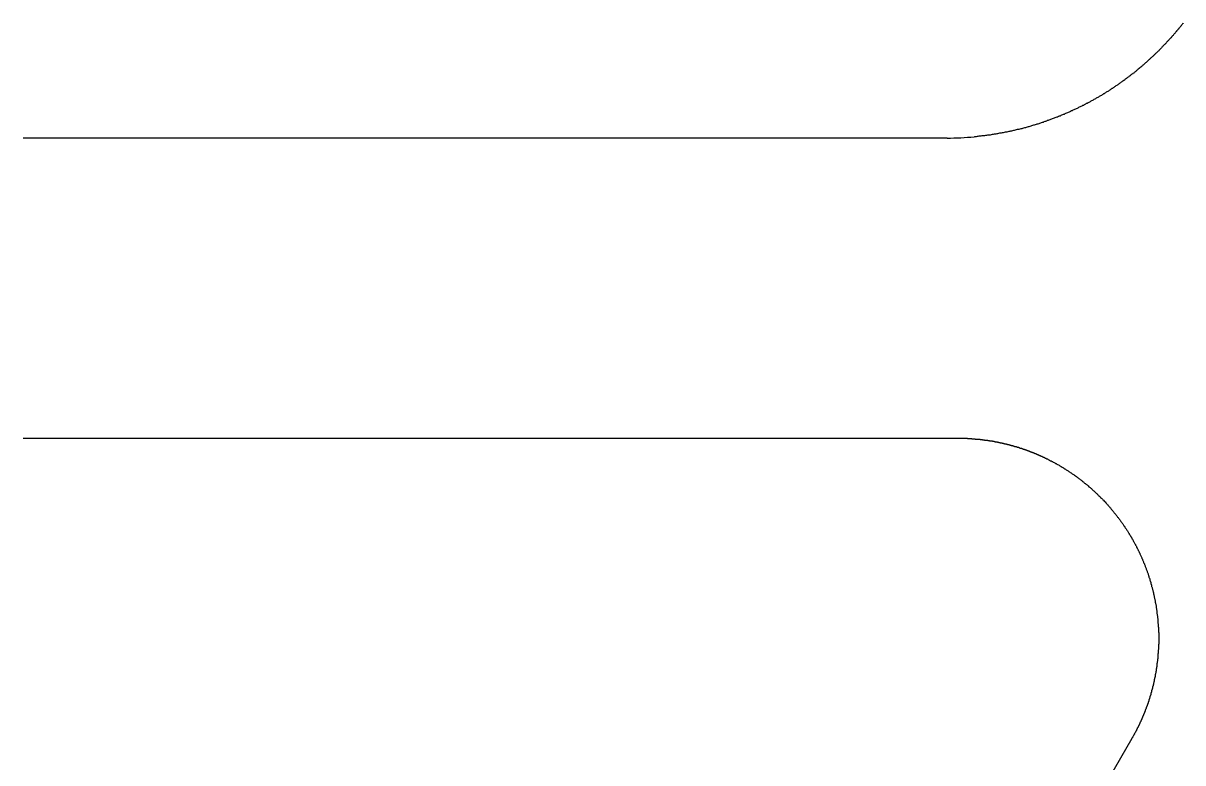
# Model space of a CAD drawing. Extents: x 442 to 745, y 5 to 355.
# Drawn here: x 694.831 to 699.605, y 262.074 to 265.117 of the extents above; entities that cross this region are included whole.
import ezdxf

# ---------------------------------------------------------------- set-up
doc = ezdxf.new("R2010")
doc.units = 0
doc.layers.add('VISIBLE__ANSI_', color=7, linetype='CONTINUOUS')

msp = doc.modelspace()

# ---------------------------------------------------------------- linework, layer by layer
at = {"layer": 'VISIBLE__ANSI_'}
for p, q in [((698.6348, 264.6446), (694.8311, 264.6446)), ((694.8311, 263.4093), (698.6823, 263.4093)), ((699.3955, 262.174), (698.0643, 259.8683))]:
    msp.add_line(p, q, dxfattribs=at)
for points in [[(699.607, 265.117, 0), (699.605, 265.115, 0), (699.604, 265.114, 0), (699.602, 265.112, 0), (699.601, 265.11, 0), (699.599, 265.108, 0), (699.598, 265.106, 0), (699.596, 265.104, 0), (699.595, 265.102, 0), (699.593, 265.1, 0), (699.591, 265.098, 0), (699.59, 265.096, 0), (699.588, 265.095, 0), (699.587, 265.093, 0), (699.585, 265.091, 0), (699.583, 265.089, 0), (699.582, 265.087, 0), (699.58, 265.085, 0), (699.579, 265.083, 0), (699.577, 265.081, 0), (699.575, 265.079, 0), (699.574, 265.077, 0), (699.572, 265.075, 0), (699.57, 265.073, 0), (699.569, 265.071, 0), (699.567, 265.069, 0), (699.565, 265.067, 0), (699.563, 265.065, 0), (699.562, 265.063, 0), (699.56, 265.061, 0), (699.558, 265.059, 0), (699.557, 265.057, 0), (699.555, 265.056, 0), (699.553, 265.054, 0), (699.551, 265.052, 0), (699.549, 265.05, 0), (699.548, 265.048, 0), (699.546, 265.046, 0), (699.544, 265.044, 0), (699.542, 265.042, 0), (699.54, 265.04, 0), (699.538, 265.038, 0), (699.537, 265.036, 0), (699.535, 265.034, 0), (699.533, 265.032, 0), (699.531, 265.03, 0), (699.529, 265.028, 0), (699.527, 265.026, 0), (699.525, 265.024, 0), (699.523, 265.022, 0), (699.521, 265.02, 0), (699.519, 265.018, 0), (699.518, 265.016, 0), (699.516, 265.014, 0), (699.514, 265.012, 0), (699.512, 265.01, 0), (699.51, 265.008, 0), (699.508, 265.006, 0), (699.506, 265.004, 0), (699.504, 265.002, 0), (699.502, 265, 0), (699.5, 264.998, 0), (699.498, 264.996, 0), (699.495, 264.994, 0), (699.493, 264.992, 0), (699.491, 264.99, 0), (699.489, 264.988, 0), (699.487, 264.986, 0), (699.485, 264.984, 0), (699.483, 264.982, 0), (699.481, 264.98, 0), (699.479, 264.978, 0), (699.477, 264.976, 0), (699.474, 264.974, 0), (699.472, 264.972, 0), (699.47, 264.97, 0), (699.468, 264.968, 0), (699.466, 264.966, 0), (699.463, 264.964, 0), (699.461, 264.962, 0), (699.459, 264.96, 0), (699.457, 264.958, 0), (699.455, 264.956, 0), (699.452, 264.954, 0), (699.45, 264.952, 0), (699.448, 264.95, 0), (699.446, 264.948, 0), (699.443, 264.946, 0), (699.441, 264.944, 0), (699.439, 264.942, 0), (699.436, 264.94, 0), (699.434, 264.938, 0), (699.432, 264.936, 0), (699.429, 264.934, 0), (699.427, 264.932, 0), (699.425, 264.93, 0), (699.422, 264.928, 0), (699.42, 264.926, 0), (699.417, 264.924, 0), (699.415, 264.922, 0), (699.413, 264.92, 0), (699.41, 264.918, 0), (699.408, 264.916, 0), (699.405, 264.914, 0), (699.403, 264.912, 0), (699.4, 264.91, 0), (699.398, 264.908, 0), (699.395, 264.907, 0), (699.393, 264.905, 0), (699.39, 264.903, 0), (699.388, 264.901, 0), (699.385, 264.899, 0), (699.383, 264.897, 0), (699.38, 264.895, 0), (699.378, 264.893, 0), (699.375, 264.891, 0), (699.373, 264.889, 0), (699.37, 264.887, 0), (699.367, 264.885, 0), (699.365, 264.883, 0), (699.362, 264.881, 0), (699.359, 264.879, 0), (699.357, 264.878, 0), (699.354, 264.876, 0), (699.352, 264.874, 0), (699.349, 264.872, 0), (699.346, 264.87, 0), (699.343, 264.868, 0), (699.341, 264.866, 0), (699.338, 264.864, 0), (699.335, 264.862, 0), (699.333, 264.861, 0), (699.33, 264.859, 0), (699.327, 264.857, 0), (699.324, 264.855, 0), (699.322, 264.853, 0), (699.319, 264.851, 0), (699.316, 264.849, 0), (699.313, 264.848, 0), (699.31, 264.846, 0), (699.307, 264.844, 0), (699.305, 264.842, 0), (699.302, 264.84, 0), (699.299, 264.838, 0), (699.296, 264.836, 0), (699.293, 264.835, 0), (699.29, 264.833, 0), (699.287, 264.831, 0), (699.284, 264.829, 0), (699.282, 264.827, 0), (699.279, 264.826, 0), (699.276, 264.824, 0), (699.273, 264.822, 0), (699.27, 264.82, 0), (699.267, 264.818, 0), (699.264, 264.817, 0), (699.261, 264.815, 0), (699.258, 264.813, 0), (699.255, 264.811, 0), (699.252, 264.81, 0), (699.249, 264.808, 0), (699.246, 264.806, 0), (699.243, 264.804, 0), (699.239, 264.803, 0), (699.236, 264.801, 0), (699.233, 264.799, 0), (699.23, 264.798, 0), (699.227, 264.796, 0), (699.224, 264.794, 0), (699.221, 264.792, 0), (699.218, 264.791, 0), (699.215, 264.789, 0), (699.211, 264.787, 0), (699.208, 264.786, 0), (699.205, 264.784, 0), (699.202, 264.782, 0), (699.199, 264.781, 0), (699.196, 264.779, 0), (699.192, 264.778, 0), (699.189, 264.776, 0), (699.186, 264.774, 0), (699.183, 264.773, 0), (699.179, 264.771, 0), (699.176, 264.77, 0), (699.173, 264.768, 0), (699.17, 264.766, 0), (699.166, 264.765, 0), (699.163, 264.763, 0), (699.16, 264.762, 0), (699.157, 264.76, 0), (699.153, 264.759, 0), (699.15, 264.757, 0), (699.147, 264.756, 0), (699.143, 264.754, 0), (699.14, 264.753, 0), (699.137, 264.751, 0), (699.133, 264.75, 0), (699.13, 264.748, 0), (699.127, 264.747, 0), (699.123, 264.745, 0), (699.12, 264.744, 0), (699.117, 264.742, 0), (699.113, 264.741, 0), (699.11, 264.74, 0), (699.106, 264.738, 0), (699.103, 264.737, 0), (699.1, 264.735, 0), (699.096, 264.734, 0), (699.093, 264.733, 0), (699.089, 264.731, 0), (699.086, 264.73, 0), (699.082, 264.729, 0), (699.079, 264.727, 0), (699.075, 264.726, 0), (699.072, 264.725, 0), (699.068, 264.723, 0), (699.065, 264.722, 0), (699.061, 264.721, 0), (699.058, 264.719, 0), (699.054, 264.718, 0), (699.051, 264.717, 0), (699.047, 264.716, 0), (699.044, 264.714, 0), (699.04, 264.713, 0), (699.037, 264.712, 0), (699.033, 264.711, 0), (699.03, 264.709, 0), (699.026, 264.708, 0), (699.022, 264.707, 0), (699.019, 264.706, 0), (699.015, 264.705, 0), (699.012, 264.703, 0), (699.008, 264.702, 0), (699.004, 264.701, 0), (699.001, 264.7, 0), (698.997, 264.699, 0), (698.993, 264.698, 0), (698.99, 264.697, 0), (698.986, 264.696, 0), (698.982, 264.695, 0), (698.979, 264.693, 0), (698.975, 264.692, 0), (698.971, 264.691, 0), (698.968, 264.69, 0), (698.964, 264.689, 0), (698.96, 264.688, 0), (698.957, 264.687, 0), (698.953, 264.686, 0), (698.949, 264.685, 0), (698.945, 264.684, 0), (698.942, 264.683, 0), (698.938, 264.682, 0), (698.934, 264.681, 0), (698.93, 264.68, 0), (698.927, 264.68, 0), (698.923, 264.679, 0), (698.919, 264.678, 0), (698.915, 264.677, 0), (698.911, 264.676, 0), (698.908, 264.675, 0), (698.904, 264.674, 0), (698.9, 264.673, 0), (698.896, 264.673, 0), (698.893, 264.672, 0), (698.889, 264.671, 0), (698.885, 264.67, 0), (698.881, 264.669, 0), (698.877, 264.669, 0), (698.874, 264.668, 0), (698.87, 264.667, 0), (698.866, 264.666, 0), (698.862, 264.666, 0), (698.858, 264.665, 0), (698.854, 264.664, 0), (698.851, 264.664, 0), (698.847, 264.663, 0), (698.843, 264.662, 0), (698.839, 264.662, 0), (698.835, 264.661, 0), (698.831, 264.66, 0), (698.828, 264.66, 0), (698.824, 264.659, 0), (698.82, 264.659, 0), (698.816, 264.658, 0), (698.812, 264.657, 0), (698.808, 264.657, 0), (698.805, 264.656, 0), (698.801, 264.656, 0), (698.797, 264.655, 0), (698.793, 264.655, 0), (698.789, 264.654, 0), (698.785, 264.654, 0), (698.781, 264.653, 0), (698.778, 264.653, 0), (698.774, 264.652, 0), (698.77, 264.652, 0), (698.766, 264.652, 0), (698.762, 264.651, 0), (698.758, 264.651, 0), (698.754, 264.65, 0), (698.751, 264.65, 0), (698.747, 264.65, 0)], [(698.682, 263.409, 0), (698.683, 263.409, 0), (698.684, 263.409, 0), (698.685, 263.409, 0), (698.686, 263.409, 0), (698.687, 263.409, 0), (698.688, 263.409, 0), (698.689, 263.409, 0), (698.69, 263.409, 0), (698.69, 263.409, 0), (698.691, 263.409, 0), (698.692, 263.409, 0), (698.693, 263.409, 0), (698.694, 263.409, 0), (698.695, 263.409, 0), (698.696, 263.409, 0), (698.697, 263.409, 0), (698.698, 263.409, 0), (698.699, 263.409, 0), (698.699, 263.409, 0), (698.7, 263.409, 0), (698.701, 263.409, 0), (698.702, 263.409, 0), (698.703, 263.409, 0), (698.704, 263.409, 0), (698.705, 263.409, 0), (698.706, 263.409, 0), (698.707, 263.409, 0), (698.708, 263.409, 0), (698.708, 263.409, 0), (698.709, 263.409, 0), (698.71, 263.409, 0), (698.711, 263.409, 0), (698.712, 263.409, 0), (698.713, 263.409, 0), (698.714, 263.409, 0), (698.715, 263.409, 0), (698.716, 263.409, 0), (698.717, 263.409, 0), (698.717, 263.409, 0), (698.718, 263.409, 0), (698.719, 263.408, 0), (698.72, 263.408, 0), (698.721, 263.408, 0), (698.722, 263.408, 0), (698.723, 263.408, 0), (698.724, 263.408, 0), (698.725, 263.408, 0), (698.726, 263.408, 0), (698.726, 263.408, 0), (698.727, 263.408, 0), (698.728, 263.408, 0), (698.729, 263.408, 0), (698.73, 263.408, 0), (698.731, 263.408, 0), (698.732, 263.408, 0), (698.733, 263.408, 0), (698.734, 263.408, 0), (698.735, 263.408, 0), (698.735, 263.408, 0), (698.736, 263.408, 0), (698.737, 263.407, 0), (698.738, 263.407, 0), (698.739, 263.407, 0), (698.74, 263.407, 0), (698.741, 263.407, 0), (698.742, 263.407, 0), (698.743, 263.407, 0), (698.744, 263.407, 0), (698.744, 263.407, 0), (698.745, 263.407, 0), (698.746, 263.407, 0), (698.747, 263.407, 0), (698.748, 263.407, 0), (698.749, 263.407, 0), (698.75, 263.407, 0), (698.751, 263.406, 0), (698.752, 263.406, 0), (698.753, 263.406, 0), (698.753, 263.406, 0), (698.754, 263.406, 0), (698.755, 263.406, 0), (698.756, 263.406, 0), (698.757, 263.406, 0), (698.758, 263.406, 0), (698.759, 263.406, 0), (698.76, 263.406, 0), (698.761, 263.406, 0), (698.762, 263.405, 0), (698.762, 263.405, 0), (698.763, 263.405, 0), (698.764, 263.405, 0), (698.765, 263.405, 0), (698.766, 263.405, 0), (698.767, 263.405, 0), (698.768, 263.405, 0), (698.769, 263.405, 0), (698.77, 263.405, 0), (698.771, 263.405, 0), (698.771, 263.404, 0), (698.772, 263.404, 0), (698.773, 263.404, 0), (698.774, 263.404, 0), (698.775, 263.404, 0), (698.776, 263.404, 0), (698.777, 263.404, 0), (698.778, 263.404, 0), (698.779, 263.404, 0), (698.78, 263.404, 0), (698.78, 263.403, 0), (698.781, 263.403, 0), (698.782, 263.403, 0), (698.783, 263.403, 0), (698.784, 263.403, 0), (698.785, 263.403, 0), (698.786, 263.403, 0), (698.787, 263.403, 0), (698.788, 263.403, 0), (698.789, 263.402, 0), (698.789, 263.402, 0), (698.79, 263.402, 0), (698.791, 263.402, 0), (698.792, 263.402, 0), (698.793, 263.402, 0), (698.794, 263.402, 0), (698.795, 263.402, 0), (698.796, 263.401, 0), (698.797, 263.401, 0), (698.797, 263.401, 0), (698.798, 263.401, 0), (698.799, 263.401, 0), (698.8, 263.401, 0), (698.801, 263.401, 0), (698.802, 263.401, 0), (698.803, 263.4, 0), (698.804, 263.4, 0), (698.805, 263.4, 0), (698.806, 263.4, 0), (698.806, 263.4, 0), (698.807, 263.4, 0), (698.808, 263.4, 0), (698.809, 263.399, 0), (698.81, 263.399, 0), (698.811, 263.399, 0), (698.812, 263.399, 0), (698.813, 263.399, 0), (698.814, 263.399, 0), (698.814, 263.399, 0), (698.815, 263.398, 0), (698.816, 263.398, 0), (698.817, 263.398, 0), (698.818, 263.398, 0), (698.819, 263.398, 0), (698.82, 263.398, 0), (698.821, 263.398, 0), (698.822, 263.397, 0), (698.822, 263.397, 0), (698.823, 263.397, 0), (698.824, 263.397, 0), (698.825, 263.397, 0), (698.826, 263.397, 0), (698.827, 263.397, 0), (698.828, 263.396, 0), (698.829, 263.396, 0), (698.83, 263.396, 0), (698.831, 263.396, 0), (698.831, 263.396, 0), (698.832, 263.396, 0), (698.833, 263.395, 0), (698.834, 263.395, 0), (698.835, 263.395, 0), (698.836, 263.395, 0), (698.837, 263.395, 0), (698.838, 263.395, 0), (698.838, 263.394, 0), (698.839, 263.394, 0), (698.84, 263.394, 0), (698.841, 263.394, 0), (698.842, 263.394, 0), (698.843, 263.393, 0), (698.844, 263.393, 0), (698.845, 263.393, 0), (698.846, 263.393, 0), (698.846, 263.393, 0), (698.847, 263.393, 0), (698.848, 263.392, 0), (698.849, 263.392, 0), (698.85, 263.392, 0), (698.851, 263.392, 0), (698.852, 263.392, 0), (698.853, 263.392, 0), (698.854, 263.391, 0), (698.854, 263.391, 0), (698.855, 263.391, 0), (698.856, 263.391, 0), (698.857, 263.391, 0), (698.858, 263.39, 0), (698.859, 263.39, 0), (698.86, 263.39, 0), (698.861, 263.39, 0), (698.861, 263.39, 0), (698.862, 263.389, 0), (698.863, 263.389, 0), (698.864, 263.389, 0), (698.865, 263.389, 0), (698.866, 263.389, 0), (698.867, 263.388, 0), (698.868, 263.388, 0), (698.869, 263.388, 0), (698.869, 263.388, 0), (698.87, 263.388, 0), (698.871, 263.387, 0), (698.872, 263.387, 0), (698.873, 263.387, 0), (698.874, 263.387, 0), (698.875, 263.387, 0), (698.876, 263.386, 0), (698.876, 263.386, 0), (698.877, 263.386, 0), (698.878, 263.386, 0), (698.879, 263.385, 0), (698.88, 263.385, 0), (698.881, 263.385, 0), (698.882, 263.385, 0)], [(698.882, 263.385, 0), (698.882, 263.385, 0), (698.883, 263.384, 0), (698.884, 263.384, 0), (698.885, 263.384, 0), (698.886, 263.384, 0), (698.887, 263.384, 0), (698.887, 263.383, 0), (698.888, 263.383, 0), (698.889, 263.383, 0), (698.89, 263.383, 0), (698.891, 263.382, 0), (698.892, 263.382, 0), (698.892, 263.382, 0), (698.893, 263.382, 0), (698.894, 263.382, 0), (698.895, 263.381, 0), (698.896, 263.381, 0), (698.897, 263.381, 0), (698.897, 263.381, 0), (698.898, 263.38, 0), (698.899, 263.38, 0), (698.9, 263.38, 0), (698.901, 263.38, 0), (698.902, 263.38, 0), (698.902, 263.379, 0), (698.903, 263.379, 0), (698.904, 263.379, 0), (698.905, 263.379, 0), (698.906, 263.378, 0), (698.907, 263.378, 0), (698.907, 263.378, 0), (698.908, 263.378, 0), (698.909, 263.377, 0), (698.91, 263.377, 0), (698.911, 263.377, 0), (698.912, 263.377, 0), (698.912, 263.377, 0), (698.913, 263.376, 0), (698.914, 263.376, 0), (698.915, 263.376, 0), (698.916, 263.376, 0), (698.917, 263.375, 0), (698.917, 263.375, 0), (698.918, 263.375, 0), (698.919, 263.375, 0), (698.92, 263.374, 0), (698.921, 263.374, 0), (698.921, 263.374, 0), (698.922, 263.374, 0), (698.923, 263.373, 0), (698.924, 263.373, 0), (698.925, 263.373, 0), (698.926, 263.373, 0), (698.926, 263.372, 0), (698.927, 263.372, 0), (698.928, 263.372, 0), (698.929, 263.372, 0), (698.93, 263.371, 0), (698.93, 263.371, 0), (698.931, 263.371, 0), (698.932, 263.371, 0), (698.933, 263.37, 0), (698.934, 263.37, 0), (698.935, 263.37, 0), (698.935, 263.369, 0), (698.936, 263.369, 0), (698.937, 263.369, 0), (698.938, 263.369, 0), (698.939, 263.368, 0), (698.939, 263.368, 0), (698.94, 263.368, 0), (698.941, 263.368, 0), (698.942, 263.367, 0), (698.943, 263.367, 0), (698.944, 263.367, 0), (698.944, 263.367, 0), (698.945, 263.366, 0), (698.946, 263.366, 0), (698.947, 263.366, 0), (698.948, 263.365, 0), (698.948, 263.365, 0), (698.949, 263.365, 0), (698.95, 263.365, 0), (698.951, 263.364, 0), (698.952, 263.364, 0), (698.953, 263.364, 0), (698.953, 263.363, 0), (698.954, 263.363, 0), (698.955, 263.363, 0), (698.956, 263.363, 0), (698.957, 263.362, 0), (698.957, 263.362, 0), (698.958, 263.362, 0), (698.959, 263.361, 0), (698.96, 263.361, 0), (698.961, 263.361, 0), (698.961, 263.361, 0), (698.962, 263.36, 0), (698.963, 263.36, 0), (698.964, 263.36, 0), (698.965, 263.359, 0), (698.965, 263.359, 0), (698.966, 263.359, 0), (698.967, 263.359, 0), (698.968, 263.358, 0), (698.969, 263.358, 0), (698.969, 263.358, 0), (698.97, 263.357, 0), (698.971, 263.357, 0), (698.972, 263.357, 0), (698.973, 263.356, 0), (698.974, 263.356, 0), (698.974, 263.356, 0), (698.975, 263.356, 0), (698.976, 263.355, 0), (698.977, 263.355, 0), (698.978, 263.355, 0), (698.978, 263.354, 0), (698.979, 263.354, 0), (698.98, 263.354, 0), (698.981, 263.353, 0), (698.982, 263.353, 0), (698.982, 263.353, 0), (698.983, 263.352, 0), (698.984, 263.352, 0), (698.985, 263.352, 0), (698.986, 263.351, 0), (698.986, 263.351, 0), (698.987, 263.351, 0), (698.988, 263.351, 0), (698.989, 263.35, 0), (698.99, 263.35, 0), (698.99, 263.35, 0), (698.991, 263.349, 0), (698.992, 263.349, 0), (698.993, 263.349, 0), (698.993, 263.348, 0), (698.994, 263.348, 0), (698.995, 263.348, 0), (698.996, 263.347, 0), (698.997, 263.347, 0), (698.997, 263.347, 0), (698.998, 263.346, 0), (698.999, 263.346, 0), (699, 263.346, 0), (699.001, 263.345, 0), (699.001, 263.345, 0), (699.002, 263.345, 0), (699.003, 263.344, 0), (699.004, 263.344, 0), (699.005, 263.344, 0), (699.005, 263.343, 0), (699.006, 263.343, 0), (699.007, 263.343, 0), (699.008, 263.342, 0), (699.008, 263.342, 0), (699.009, 263.342, 0), (699.01, 263.341, 0), (699.011, 263.341, 0), (699.012, 263.341, 0), (699.012, 263.34, 0), (699.013, 263.34, 0), (699.014, 263.34, 0), (699.015, 263.339, 0), (699.016, 263.339, 0), (699.016, 263.339, 0), (699.017, 263.338, 0), (699.018, 263.338, 0), (699.019, 263.337, 0), (699.019, 263.337, 0), (699.02, 263.337, 0), (699.021, 263.336, 0), (699.022, 263.336, 0), (699.023, 263.336, 0), (699.023, 263.335, 0), (699.024, 263.335, 0), (699.025, 263.335, 0), (699.026, 263.334, 0), (699.026, 263.334, 0), (699.027, 263.334, 0), (699.028, 263.333, 0), (699.029, 263.333, 0), (699.03, 263.333, 0), (699.03, 263.332, 0), (699.031, 263.332, 0), (699.032, 263.331, 0), (699.033, 263.331, 0), (699.033, 263.331, 0), (699.034, 263.33, 0), (699.035, 263.33, 0), (699.036, 263.33, 0)], [(699.036, 263.33, 0), (699.039, 263.328, 0), (699.042, 263.327, 0), (699.045, 263.325, 0), (699.048, 263.324, 0), (699.051, 263.322, 0), (699.054, 263.321, 0), (699.057, 263.319, 0), (699.06, 263.317, 0), (699.063, 263.316, 0), (699.066, 263.314, 0), (699.069, 263.313, 0), (699.072, 263.311, 0), (699.075, 263.309, 0), (699.078, 263.308, 0), (699.081, 263.306, 0), (699.084, 263.305, 0), (699.087, 263.303, 0), (699.09, 263.301, 0), (699.093, 263.3, 0), (699.096, 263.298, 0), (699.099, 263.296, 0), (699.102, 263.294, 0), (699.105, 263.293, 0), (699.108, 263.291, 0), (699.111, 263.289, 0), (699.114, 263.287, 0), (699.116, 263.286, 0), (699.119, 263.284, 0), (699.122, 263.282, 0), (699.125, 263.28, 0), (699.128, 263.278, 0), (699.131, 263.277, 0), (699.133, 263.275, 0), (699.136, 263.273, 0), (699.139, 263.271, 0), (699.142, 263.269, 0), (699.145, 263.267, 0), (699.147, 263.265, 0), (699.15, 263.263, 0), (699.153, 263.262, 0), (699.156, 263.26, 0), (699.158, 263.258, 0), (699.161, 263.256, 0), (699.164, 263.254, 0), (699.167, 263.252, 0), (699.169, 263.25, 0), (699.172, 263.248, 0), (699.175, 263.246, 0), (699.177, 263.244, 0), (699.18, 263.242, 0), (699.183, 263.24, 0), (699.185, 263.238, 0), (699.188, 263.236, 0), (699.191, 263.234, 0), (699.193, 263.232, 0), (699.196, 263.23, 0), (699.198, 263.227, 0), (699.201, 263.225, 0), (699.204, 263.223, 0), (699.206, 263.221, 0), (699.209, 263.219, 0), (699.211, 263.217, 0), (699.214, 263.215, 0), (699.216, 263.213, 0), (699.219, 263.21, 0), (699.221, 263.208, 0), (699.224, 263.206, 0), (699.226, 263.204, 0), (699.229, 263.202, 0), (699.231, 263.2, 0), (699.234, 263.197, 0), (699.236, 263.195, 0), (699.239, 263.193, 0), (699.241, 263.191, 0), (699.244, 263.188, 0), (699.246, 263.186, 0), (699.248, 263.184, 0), (699.251, 263.182, 0), (699.253, 263.179, 0), (699.256, 263.177, 0), (699.258, 263.175, 0), (699.26, 263.172, 0), (699.263, 263.17, 0), (699.265, 263.168, 0), (699.267, 263.166, 0), (699.27, 263.163, 0), (699.272, 263.161, 0), (699.274, 263.159, 0), (699.276, 263.156, 0), (699.279, 263.154, 0), (699.281, 263.151, 0), (699.283, 263.149, 0), (699.285, 263.147, 0), (699.288, 263.144, 0), (699.29, 263.142, 0), (699.292, 263.14, 0), (699.294, 263.137, 0), (699.296, 263.135, 0), (699.298, 263.132, 0), (699.301, 263.13, 0), (699.303, 263.127, 0), (699.305, 263.125, 0), (699.307, 263.123, 0), (699.309, 263.12, 0), (699.311, 263.118, 0), (699.313, 263.115, 0), (699.315, 263.113, 0), (699.317, 263.11, 0), (699.319, 263.108, 0), (699.321, 263.105, 0), (699.323, 263.103, 0), (699.325, 263.1, 0), (699.327, 263.098, 0), (699.329, 263.095, 0), (699.331, 263.093, 0), (699.333, 263.09, 0), (699.335, 263.088, 0), (699.337, 263.085, 0), (699.339, 263.083, 0), (699.341, 263.08, 0), (699.343, 263.078, 0), (699.345, 263.075, 0), (699.347, 263.072, 0), (699.349, 263.07, 0), (699.35, 263.067, 0), (699.352, 263.065, 0), (699.354, 263.062, 0), (699.356, 263.06, 0), (699.358, 263.057, 0), (699.36, 263.054, 0), (699.361, 263.052, 0), (699.363, 263.049, 0), (699.365, 263.047, 0), (699.367, 263.044, 0), (699.368, 263.041, 0), (699.37, 263.039, 0), (699.372, 263.036, 0), (699.374, 263.034, 0), (699.375, 263.031, 0), (699.377, 263.028, 0), (699.379, 263.026, 0), (699.38, 263.023, 0), (699.382, 263.02, 0), (699.384, 263.018, 0), (699.385, 263.015, 0), (699.387, 263.012, 0), (699.388, 263.01, 0), (699.39, 263.007, 0), (699.392, 263.004, 0), (699.393, 263.002, 0), (699.395, 262.999, 0), (699.396, 262.996, 0), (699.398, 262.994, 0), (699.399, 262.991, 0), (699.401, 262.988, 0), (699.402, 262.985, 0), (699.404, 262.983, 0), (699.405, 262.98, 0), (699.407, 262.977, 0), (699.408, 262.975, 0), (699.41, 262.972, 0), (699.411, 262.969, 0), (699.413, 262.966, 0), (699.414, 262.964, 0), (699.415, 262.961, 0), (699.417, 262.958, 0), (699.418, 262.955, 0), (699.42, 262.953, 0), (699.421, 262.95, 0), (699.422, 262.947, 0), (699.424, 262.945, 0), (699.425, 262.942, 0), (699.426, 262.939, 0), (699.428, 262.936, 0), (699.429, 262.934, 0), (699.43, 262.931, 0), (699.431, 262.928, 0), (699.433, 262.925, 0), (699.434, 262.923, 0), (699.435, 262.92, 0), (699.436, 262.917, 0), (699.437, 262.914, 0), (699.439, 262.912, 0), (699.44, 262.909, 0), (699.441, 262.906, 0), (699.442, 262.904, 0), (699.443, 262.901, 0), (699.444, 262.898, 0), (699.445, 262.895, 0), (699.447, 262.893, 0), (699.448, 262.89, 0), (699.449, 262.887, 0), (699.45, 262.884, 0), (699.451, 262.882, 0), (699.452, 262.879, 0), (699.453, 262.876, 0), (699.454, 262.873, 0), (699.455, 262.871, 0), (699.456, 262.868, 0), (699.457, 262.865, 0), (699.458, 262.863, 0), (699.459, 262.86, 0), (699.46, 262.857, 0), (699.461, 262.854, 0), (699.462, 262.852, 0), (699.463, 262.849, 0), (699.464, 262.846, 0), (699.464, 262.844, 0), (699.465, 262.841, 0), (699.466, 262.838, 0), (699.467, 262.835, 0), (699.468, 262.833, 0), (699.469, 262.83, 0), (699.47, 262.827, 0), (699.47, 262.825, 0), (699.471, 262.822, 0), (699.472, 262.819, 0), (699.473, 262.817, 0), (699.474, 262.814, 0), (699.474, 262.811, 0), (699.475, 262.808, 0), (699.476, 262.806, 0), (699.477, 262.803, 0), (699.477, 262.8, 0), (699.478, 262.798, 0), (699.479, 262.795, 0), (699.479, 262.792, 0), (699.48, 262.79, 0), (699.481, 262.787, 0), (699.482, 262.784, 0), (699.482, 262.782, 0), (699.483, 262.779, 0), (699.483, 262.776, 0), (699.484, 262.774, 0), (699.485, 262.771, 0), (699.485, 262.768, 0), (699.486, 262.766, 0), (699.486, 262.763, 0), (699.487, 262.761, 0), (699.488, 262.758, 0), (699.488, 262.755, 0), (699.489, 262.753, 0), (699.489, 262.75, 0), (699.49, 262.747, 0), (699.49, 262.745, 0), (699.491, 262.742, 0), (699.491, 262.74, 0), (699.492, 262.737, 0), (699.492, 262.734, 0), (699.493, 262.732, 0), (699.493, 262.729, 0), (699.494, 262.727, 0), (699.494, 262.724, 0), (699.495, 262.721, 0), (699.495, 262.719, 0), (699.495, 262.716, 0), (699.496, 262.714, 0), (699.496, 262.711, 0), (699.497, 262.709, 0), (699.497, 262.706, 0), (699.497, 262.703, 0), (699.498, 262.701, 0), (699.498, 262.698, 0), (699.498, 262.696, 0), (699.499, 262.693, 0), (699.499, 262.691, 0), (699.499, 262.688, 0), (699.5, 262.686, 0), (699.5, 262.683, 0), (699.5, 262.681, 0), (699.501, 262.678, 0), (699.501, 262.676, 0), (699.501, 262.673, 0), (699.501, 262.671, 0), (699.502, 262.668, 0), (699.502, 262.666, 0), (699.502, 262.663, 0), (699.502, 262.661, 0), (699.503, 262.658, 0), (699.503, 262.656, 0), (699.503, 262.653, 0), (699.503, 262.651, 0), (699.503, 262.649, 0), (699.504, 262.646, 0), (699.504, 262.644, 0), (699.504, 262.641, 0), (699.504, 262.639, 0), (699.504, 262.636, 0), (699.504, 262.634, 0), (699.505, 262.632, 0), (699.505, 262.629, 0), (699.505, 262.627, 0), (699.505, 262.624, 0), (699.505, 262.622, 0), (699.505, 262.62, 0), (699.505, 262.617, 0), (699.505, 262.615, 0), (699.505, 262.612, 0), (699.506, 262.61, 0), (699.506, 262.608, 0), (699.506, 262.605, 0), (699.506, 262.603, 0), (699.506, 262.601, 0), (699.506, 262.598, 0), (699.506, 262.596, 0), (699.506, 262.594, 0), (699.506, 262.591, 0), (699.506, 262.589, 0), (699.506, 262.587, 0), (699.506, 262.584, 0), (699.506, 262.582, 0), (699.506, 262.58, 0), (699.506, 262.577, 0), (699.506, 262.575, 0), (699.506, 262.573, 0), (699.506, 262.571, 0), (699.506, 262.568, 0), (699.506, 262.566, 0), (699.506, 262.564, 0)], [(699.506, 262.564, 0), (699.506, 262.562, 0), (699.505, 262.56, 0), (699.505, 262.559, 0), (699.505, 262.557, 0), (699.505, 262.555, 0), (699.505, 262.553, 0), (699.505, 262.552, 0), (699.505, 262.55, 0), (699.505, 262.548, 0), (699.505, 262.547, 0), (699.505, 262.545, 0), (699.505, 262.543, 0), (699.505, 262.541, 0), (699.505, 262.54, 0), (699.504, 262.538, 0), (699.504, 262.536, 0), (699.504, 262.534, 0), (699.504, 262.533, 0), (699.504, 262.531, 0), (699.504, 262.529, 0), (699.504, 262.528, 0), (699.504, 262.526, 0), (699.504, 262.524, 0), (699.503, 262.522, 0), (699.503, 262.521, 0), (699.503, 262.519, 0), (699.503, 262.517, 0), (699.503, 262.516, 0), (699.503, 262.514, 0), (699.503, 262.512, 0), (699.502, 262.511, 0), (699.502, 262.509, 0), (699.502, 262.507, 0), (699.502, 262.505, 0), (699.502, 262.504, 0), (699.502, 262.502, 0), (699.501, 262.5, 0), (699.501, 262.499, 0), (699.501, 262.497, 0), (699.501, 262.495, 0), (699.501, 262.494, 0), (699.501, 262.492, 0), (699.5, 262.49, 0), (699.5, 262.489, 0), (699.5, 262.487, 0), (699.5, 262.485, 0), (699.5, 262.484, 0), (699.499, 262.482, 0), (699.499, 262.48, 0), (699.499, 262.479, 0), (699.499, 262.477, 0), (699.498, 262.475, 0), (699.498, 262.474, 0), (699.498, 262.472, 0), (699.498, 262.47, 0), (699.498, 262.469, 0), (699.497, 262.467, 0), (699.497, 262.465, 0), (699.497, 262.464, 0), (699.497, 262.462, 0), (699.496, 262.46, 0), (699.496, 262.459, 0), (699.496, 262.457, 0), (699.496, 262.456, 0), (699.495, 262.454, 0), (699.495, 262.452, 0), (699.495, 262.451, 0), (699.494, 262.449, 0), (699.494, 262.447, 0), (699.494, 262.446, 0), (699.494, 262.444, 0), (699.493, 262.442, 0), (699.493, 262.441, 0), (699.493, 262.439, 0), (699.492, 262.438, 0), (699.492, 262.436, 0), (699.492, 262.434, 0), (699.492, 262.433, 0), (699.491, 262.431, 0), (699.491, 262.43, 0), (699.491, 262.428, 0), (699.49, 262.426, 0), (699.49, 262.425, 0), (699.49, 262.423, 0), (699.489, 262.422, 0), (699.489, 262.42, 0), (699.489, 262.418, 0), (699.488, 262.417, 0), (699.488, 262.415, 0), (699.488, 262.414, 0), (699.487, 262.412, 0), (699.487, 262.41, 0), (699.487, 262.409, 0), (699.486, 262.407, 0), (699.486, 262.406, 0), (699.486, 262.404, 0), (699.485, 262.402, 0), (699.485, 262.401, 0), (699.484, 262.399, 0), (699.484, 262.398, 0), (699.484, 262.396, 0), (699.483, 262.395, 0), (699.483, 262.393, 0), (699.483, 262.391, 0), (699.482, 262.39, 0), (699.482, 262.388, 0), (699.481, 262.387, 0), (699.481, 262.385, 0), (699.481, 262.384, 0), (699.48, 262.382, 0), (699.48, 262.38, 0), (699.479, 262.379, 0), (699.479, 262.377, 0), (699.479, 262.376, 0), (699.478, 262.374, 0), (699.478, 262.373, 0), (699.477, 262.371, 0), (699.477, 262.37, 0), (699.477, 262.368, 0), (699.476, 262.366, 0), (699.476, 262.365, 0), (699.475, 262.363, 0), (699.475, 262.362, 0), (699.474, 262.36, 0), (699.474, 262.359, 0), (699.474, 262.357, 0), (699.473, 262.356, 0), (699.473, 262.354, 0), (699.472, 262.353, 0), (699.472, 262.351, 0), (699.471, 262.35, 0), (699.471, 262.348, 0), (699.47, 262.347, 0), (699.47, 262.345, 0), (699.469, 262.343, 0), (699.469, 262.342, 0), (699.468, 262.34, 0), (699.468, 262.339, 0), (699.468, 262.337, 0), (699.467, 262.336, 0), (699.467, 262.334, 0), (699.466, 262.333, 0), (699.466, 262.331, 0), (699.465, 262.33, 0), (699.465, 262.328, 0), (699.464, 262.327, 0), (699.464, 262.325, 0), (699.463, 262.324, 0), (699.463, 262.322, 0), (699.462, 262.321, 0), (699.462, 262.319, 0), (699.461, 262.318, 0), (699.461, 262.316, 0), (699.46, 262.315, 0), (699.46, 262.313, 0), (699.459, 262.312, 0), (699.458, 262.31, 0), (699.458, 262.309, 0), (699.457, 262.308, 0), (699.457, 262.306, 0), (699.456, 262.305, 0), (699.456, 262.303, 0), (699.455, 262.302, 0), (699.455, 262.3, 0), (699.454, 262.299, 0), (699.454, 262.297, 0), (699.453, 262.296, 0), (699.453, 262.294, 0), (699.452, 262.293, 0), (699.451, 262.291, 0), (699.451, 262.29, 0), (699.45, 262.288, 0), (699.45, 262.287, 0), (699.449, 262.286, 0), (699.449, 262.284, 0), (699.448, 262.283, 0), (699.447, 262.281, 0), (699.447, 262.28, 0), (699.446, 262.278, 0), (699.446, 262.277, 0), (699.445, 262.275, 0), (699.445, 262.274, 0), (699.444, 262.273, 0), (699.443, 262.271, 0), (699.443, 262.27, 0), (699.442, 262.268, 0), (699.442, 262.267, 0), (699.441, 262.265, 0), (699.44, 262.264, 0), (699.44, 262.263, 0), (699.439, 262.261, 0), (699.439, 262.26, 0), (699.438, 262.258, 0), (699.437, 262.257, 0), (699.437, 262.255, 0), (699.436, 262.254, 0), (699.435, 262.253, 0), (699.435, 262.251, 0), (699.434, 262.25, 0), (699.434, 262.248, 0), (699.433, 262.247, 0), (699.432, 262.246, 0), (699.432, 262.244, 0), (699.431, 262.243, 0), (699.43, 262.241, 0), (699.43, 262.24, 0), (699.429, 262.239, 0), (699.428, 262.237, 0), (699.428, 262.236, 0), (699.427, 262.234, 0), (699.427, 262.233, 0), (699.426, 262.232, 0), (699.425, 262.23, 0), (699.425, 262.229, 0), (699.424, 262.228, 0), (699.423, 262.226, 0), (699.423, 262.225, 0), (699.422, 262.223, 0), (699.421, 262.222, 0), (699.421, 262.221, 0), (699.42, 262.219, 0), (699.419, 262.218, 0), (699.418, 262.217, 0), (699.418, 262.215, 0), (699.417, 262.214, 0), (699.416, 262.213, 0), (699.416, 262.211, 0), (699.415, 262.21, 0), (699.414, 262.208, 0), (699.414, 262.207, 0), (699.413, 262.206, 0), (699.412, 262.204, 0), (699.412, 262.203, 0), (699.411, 262.202, 0), (699.41, 262.2, 0), (699.409, 262.199, 0), (699.409, 262.198, 0), (699.408, 262.196, 0), (699.407, 262.195, 0), (699.407, 262.194, 0), (699.406, 262.192, 0), (699.405, 262.191, 0), (699.404, 262.19, 0), (699.404, 262.188, 0), (699.403, 262.187, 0), (699.402, 262.186, 0), (699.401, 262.184, 0), (699.401, 262.183, 0), (699.4, 262.182, 0), (699.399, 262.181, 0), (699.399, 262.179, 0), (699.398, 262.178, 0), (699.397, 262.177, 0), (699.396, 262.175, 0), (699.396, 262.174, 0)]]:
    msp.add_polyline3d(points, dxfattribs=at)
msp.add_arc((698.6348, 265.8799), 1.2353, 270, 275.195, dxfattribs=at)

doc.saveas('drawing.dxf')
